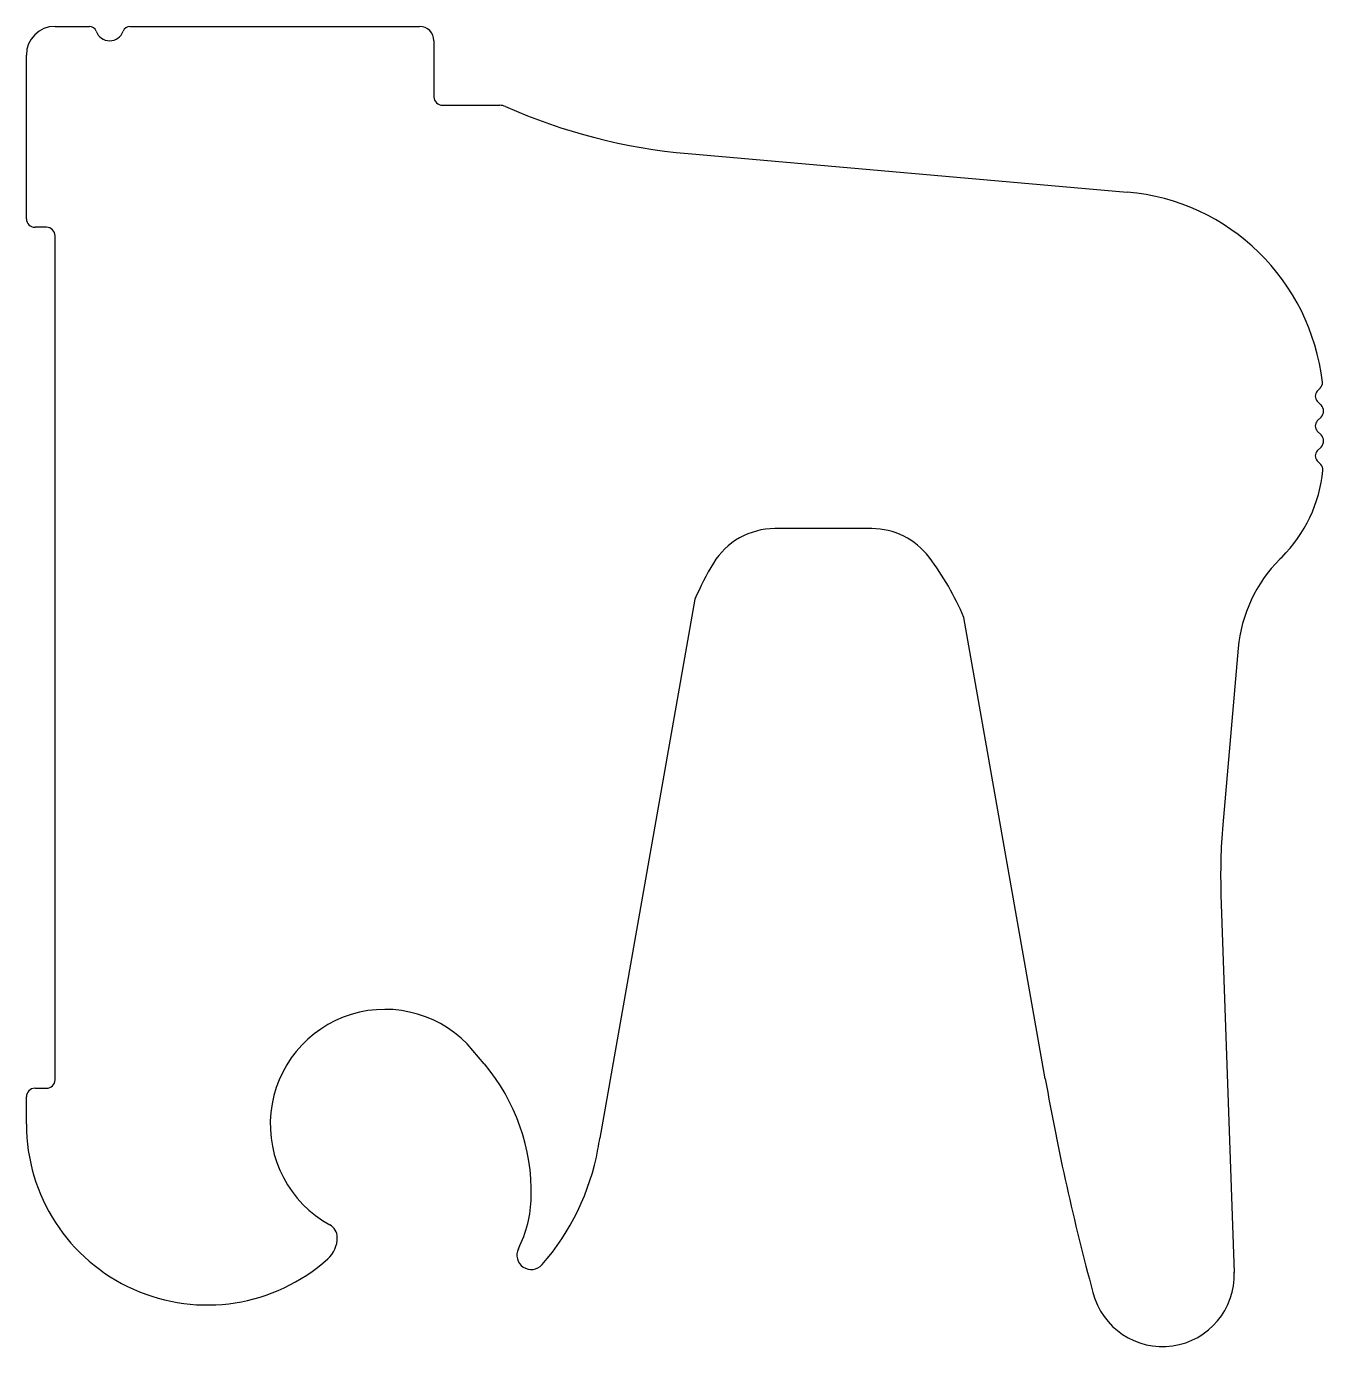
# Model space of a CAD drawing. Extents: x 1464 to 1509.3, y 1936.5 to 1982.5.
import ezdxf

# ---------------------------------------------------------------- set-up
doc = ezdxf.new("R2010")
doc.units = 0
doc.layers.get('0').update_dxf_attribs({"linetype": 'CONTINUOUS'})

msp = doc.modelspace()

# ---------------------------------------------------------------- linework, layer by layer
for p, q in [((1465.049, 1982.482), (1466.244, 1982.482)), ((1467.658, 1982.482), (1477.749, 1982.482)), ((1478.249, 1981.982), (1478.249, 1980.032)), ((1464.049, 1975.782), (1464.049, 1981.482)), ((1478.549, 1979.732), (1480.544, 1979.732)), ((1487.109, 1978.049), (1502.412, 1976.71)), ((1464.749, 1975.482), (1464.349, 1975.482)), ((1465.049, 1945.782), (1465.049, 1975.182)), ((1509.035, 1969.774), (1509.139, 1969.878)), ((1509.166, 1969.29), (1509.035, 1969.421)), ((1509.035, 1968.734), (1509.166, 1968.865)), ((1509.166, 1968.25), (1509.035, 1968.381)), ((1509.035, 1967.694), (1509.166, 1967.825)), ((1509.161, 1967.215), (1509.035, 1967.341)), ((1493.509, 1964.982), (1490.127, 1964.982)), ((1507.794, 1963.982), (1507.726, 1963.914)), ((1487.344, 1962.52), (1486.694, 1958.832)), ((1497.371, 1958.201), (1496.72, 1961.888)), ((1506.281, 1960.814), (1505.742, 1954.658)), ((1486.694, 1958.832), (1484.034, 1943.747)), ((1499.555, 1945.812), (1497.371, 1958.201)), ((1505.678, 1952.217), (1506.137, 1939.069)), ((1480.007, 1946.331), (1479.611, 1946.803)), ((1464.349, 1945.482), (1464.749, 1945.482)), ((1464.049, 1944.232), (1464.049, 1945.182)), ((1501.216, 1938.367), (1501.215, 1938.367))]:
    msp.add_line(p, q)
for centre, radius, start, end in [((1465.049, 1981.482), 1, 90, 180), ((1466.244, 1982.232), 0.25, 19.4712, 90), ((1466.951, 1982.482), 0.5, 199.4712, 340.5288), ((1467.658, 1982.232), 0.25, 90, 160.5288), ((1477.749, 1981.982), 0.5, 0, 90), ((1478.549, 1980.032), 0.3, 180, 270), ((1480.544, 1979.232), 0.5, 66.0914, 90), ((1488.852, 1997.973), 20, 246.0914, 265), ((1501.758, 1969.238), 7.5, 6.4671, 85), ((1464.349, 1975.782), 0.3, 180, 270), ((1464.749, 1975.182), 0.3, 0, 90), ((1509.212, 1969.598), 0.25, 135, 225), ((1508.962, 1970.055), 0.25, 315, 6.4671), ((1508.954, 1969.078), 0.3, 315, 45), ((1509.212, 1968.558), 0.25, 135, 225), ((1508.954, 1968.038), 0.3, 315, 45), ((1509.212, 1967.518), 0.25, 135, 225), ((1504.258, 1967.517), 5, 315, 354.2127), ((1508.984, 1967.038), 0.25, 354.2127, 45), ((1490.127, 1962.482), 2.5, 90, 148.7939), ((1493.509, 1962.482), 2.5, 37.0382, 90), ((1496.542, 1958.596), 10, 148.7939, 156.8941), ((1487.523, 1957.964), 10, 23.1059, 37.0382), ((1511.262, 1960.379), 5, 135, 175), ((1525.666, 1952.915), 20, 175, 182), ((1476.547, 1944.232), 4, 40, 241.2529), ((1474.645, 1941.832), 7, 358.829, 40), ((1583.264, 1960.572), 85, 190, 195.14347), ((1464.349, 1945.182), 0.3, 90, 180), ((1464.749, 1945.782), 0.3, 270, 0), ((1470.349, 1944.232), 6.3, 180, 311.818), ((1400.326, 1958.507), 85, 349.73736, 350), ((1475.76, 1944.849), 8.339, 318.6315, 349.7374), ((1477.467, 1941.774), 4.177, 333.2412, 358.829), ((1473.883, 1940.282), 1, 311.818, 0.5194), ((1474.383, 1940.286), 0.5, 0.5194, 61.2529), ((1481.643, 1939.668), 0.5, 153.2412, 318.6315), ((1503.639, 1938.982), 2.5, 194.2331, 2)]:
    msp.add_arc(centre, radius, start, end)

doc.saveas('drawing.dxf')
